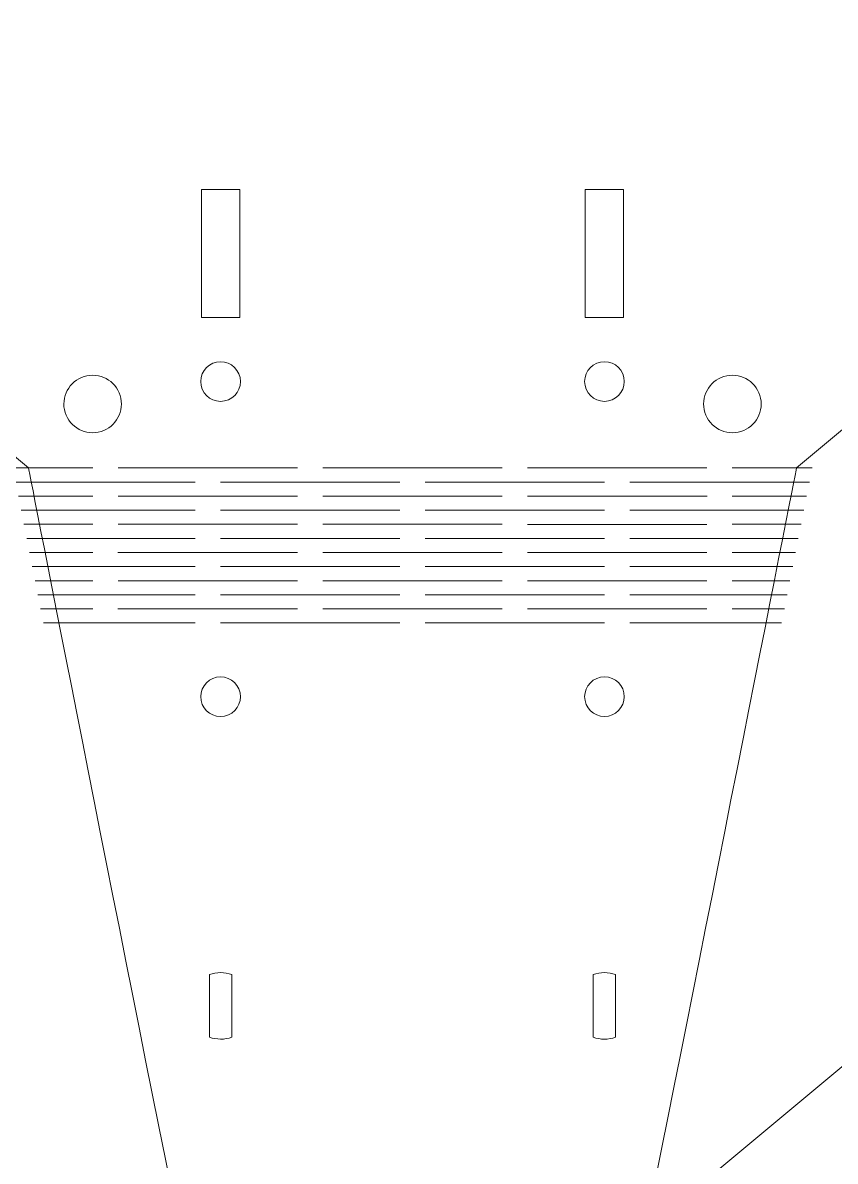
# Model space of a CAD drawing. Header units: inches. Extents: x -5.8 to 5.8, y -5.8 to 5.8.
# Drawn here: x -4.495 to -1.995, y -1.227 to 2.276 of the extents above; entities that cross this region are included whole.
import ezdxf

# ---------------------------------------------------------------- set-up
doc = ezdxf.new("R2010")
doc.units = ezdxf.units.IN
doc.header["$MEASUREMENT"] = 0
doc.layers.add('VIEW_HATCHES', color=7, linetype='Continuous')

msp = doc.modelspace()

# ---------------------------------------------------------------- linework, layer by layer
at = {"layer": 'VIEW_HATCHES', "color": 4, "lineweight": 5}
for points in [[(-4.4772, 0.9065), (-4.4772, 0.9065), (-5.6577, 1.8903), (-5.6577, 1.8903), (-5.6577, 1.8903), (-5.7161, 1.9389), (-5.7499, 2.0109), (-5.75, 2.0869), (-5.75, 2.0869), (-5.7501, 2.1629), (-5.716, 2.2353), (-5.6577, 2.284), (-5.6577, 2.284), (-5.6577, 2.284), (-4.4772, 3.2677), (-4.4772, 3.2677), (-4.4772, 3.2677), (-4.4772, 3.2677), (-4.4772, 3.2677), (-4.4772, 3.2677), (-4.4772, 3.2677), (-4.471, 3.2983), (-4.1656, 4.8512), (-3.9972, 5.6868), (-3.9972, 5.6868), (-3.9898, 5.7236), (-3.9574, 5.75), (-3.92, 5.75), (-3.92, 5.75), (-3.92, 5.75), (-2.6709, 5.75), (-2.6709, 5.75), (-2.6709, 5.75), (-2.6335, 5.75), (-2.6012, 5.7235), (-2.5937, 5.6868), (-2.5937, 5.6868), (-2.3902, 4.6773), (-2.1199, 3.2983), (-2.1138, 3.2677), (-2.1138, 3.2677), (-2.1138, 3.2677), (-2.1138, 3.2677), (-2.1138, 3.2677), (-2.1138, 3.2677), (-2.1138, 3.2677), (-0.9333, 2.284), (-0.9333, 2.284), (-0.9333, 2.284), (-0.8748, 2.2354), (-0.841, 2.1633), (-0.841, 2.0874), (-0.841, 2.0874), (-0.8409, 2.0114), (-0.8749, 1.939), (-0.9333, 1.8903), (-0.9333, 1.8903), (-0.9333, 1.8903), (-2.1138, 0.9065), (-2.1138, 0.9065), (-2.1138, 0.9065), (-2.1138, 0.9065), (-2.1138, 0.9065), (-2.1138, 0.9065), (-2.1138, 0.9065), (-2.1199, 0.8759), (-2.4356, -0.7278), (-2.5938, -1.5126), (-2.5938, -1.5126), (-2.6012, -1.5493), (-2.6335, -1.5757), (-2.671, -1.5757), (-2.671, -1.5757), (-2.671, -1.5757), (-3.92, -1.5757), (-3.92, -1.5757), (-3.92, -1.5757), (-3.9575, -1.5757), (-3.9898, -1.5493), (-3.9972, -1.5126), (-3.9972, -1.5126), (-4.2007, -0.5031), (-4.471, 0.8759), (-4.4772, 0.9065), (-4.4772, 0.9065), (-4.4772, 0.9065), (-4.4772, 0.9065), (-4.4772, 0.9065)], [(-1.1817, -2.6375), (-1.1817, -2.6375), (-2.3622, -1.6538), (-2.3622, -1.6538), (-2.3622, -1.6538), (-2.4206, -1.6052), (-2.4544, -1.5331), (-2.4545, -1.4571), (-2.4545, -1.4571), (-2.4546, -1.3812), (-2.4205, -1.3088), (-2.3622, -1.2601), (-2.3622, -1.2601), (-2.3622, -1.2601), (-1.1817, -0.2763), (-1.1817, -0.2763), (-1.1817, -0.2763), (-1.1817, -0.2763), (-1.1817, -0.2763), (-1.1817, -0.2763), (-1.1817, -0.2763), (-1.1755, -0.2457), (-0.8702, 1.3071), (-0.7017, 2.1428), (-0.7017, 2.1428), (-0.6943, 2.1795), (-0.662, 2.2059), (-0.6245, 2.2059), (-0.6245, 2.2059), (-0.6245, 2.2059), (0.6246, 2.2059), (0.6246, 2.2059), (0.6246, 2.2059), (0.662, 2.206), (0.6943, 2.1795), (0.7017, 2.1428), (0.7017, 2.1428), (0.9053, 1.1333), (1.1755, -0.2457), (1.1817, -0.2763), (1.1817, -0.2763), (1.1817, -0.2763), (1.1817, -0.2763), (1.1817, -0.2763), (1.1817, -0.2763), (1.1817, -0.2763), (2.3622, -1.2601), (2.3622, -1.2601), (2.3622, -1.2601), (2.4206, -1.3087), (2.4545, -1.3807), (2.4545, -1.4567), (2.4545, -1.4567), (2.4546, -1.5327), (2.4205, -1.6051), (2.3622, -1.6538), (2.3622, -1.6538), (2.3622, -1.6538), (1.1817, -2.6375), (1.1817, -2.6375), (1.1817, -2.6375), (1.1817, -2.6375), (1.1817, -2.6375), (1.1817, -2.6375), (1.1817, -2.6375), (1.1755, -2.6681), (0.8599, -4.2719), (0.7017, -5.0566), (0.7017, -5.0566), (0.6943, -5.0933), (0.662, -5.1198), (0.6245, -5.1198), (0.6245, -5.1198), (0.6245, -5.1198), (-0.6245, -5.1198), (-0.6245, -5.1198), (-0.6245, -5.1198), (-0.662, -5.1198), (-0.6943, -5.0933), (-0.7017, -5.0566), (-0.7017, -5.0566), (-0.9052, -4.0471), (-1.1755, -2.6681), (-1.1817, -2.6375), (-1.1817, -2.6375), (-1.1817, -2.6375), (-1.1817, -2.6375), (-1.1817, -2.6375)]]:
    msp.add_open_spline(points, degree=3, knots=[0, 0, 0, 0, 0.045455, 0.045455, 0.045455, 0.045455, 0.090909, 0.090909, 0.090909, 0.090909, 0.136364, 0.136364, 0.136364, 0.136364, 0.181818, 0.181818, 0.181818, 0.181818, 0.227273, 0.227273, 0.227273, 0.227273, 0.272727, 0.272727, 0.272727, 0.272727, 0.318182, 0.318182, 0.318182, 0.318182, 0.363636, 0.363636, 0.363636, 0.363636, 0.409091, 0.409091, 0.409091, 0.409091, 0.454545, 0.454545, 0.454545, 0.454545, 0.5, 0.5, 0.5, 0.5, 0.545455, 0.545455, 0.545455, 0.545455, 0.590909, 0.590909, 0.590909, 0.590909, 0.636364, 0.636364, 0.636364, 0.636364, 0.681818, 0.681818, 0.681818, 0.681818, 0.727273, 0.727273, 0.727273, 0.727273, 0.772727, 0.772727, 0.772727, 0.772727, 0.818182, 0.818182, 0.818182, 0.818182, 0.863636, 0.863636, 0.863636, 0.863636, 0.909091, 0.909091, 0.909091, 0.909091, 0.954545, 0.954545, 0.954545, 0.954545, 1, 1, 1, 1], dxfattribs=at)
at = {"layer": 'VIEW_HATCHES', "lineweight": 5}
for points in [[(-3.827, 1.7625), (-3.827, 1.7625), (-3.9451, 1.7625), (-3.9451, 1.7625), (-3.9451, 1.7625), (-3.9451, 1.7625), (-3.9451, 1.3688), (-3.9451, 1.3688), (-3.9451, 1.3688), (-3.9451, 1.3688), (-3.827, 1.3688), (-3.827, 1.3688), (-3.827, 1.3688), (-3.827, 1.3688), (-3.827, 1.7625), (-3.827, 1.7625)], [(-2.6459, 1.7625), (-2.6459, 1.7625), (-2.764, 1.7625), (-2.764, 1.7625), (-2.764, 1.7625), (-2.764, 1.7625), (-2.764, 1.3688), (-2.764, 1.3688), (-2.764, 1.3688), (-2.764, 1.3688), (-2.6459, 1.3688), (-2.6459, 1.3688), (-2.6459, 1.3688), (-2.6459, 1.3688), (-2.6459, 1.7625), (-2.6459, 1.7625)], [(-3.874, 1.1122), (-3.8409, 1.1188), (-3.8195, 1.151), (-3.8262, 1.184), (-3.8262, 1.184), (-3.8329, 1.2171), (-3.865, 1.2384), (-3.8981, 1.2318), (-3.8981, 1.2318), (-3.9311, 1.2251), (-3.9525, 1.1929), (-3.9458, 1.1599), (-3.9458, 1.1599), (-3.9392, 1.1269), (-3.907, 1.1055), (-3.874, 1.1122)], [(-2.6929, 1.1121), (-2.6598, 1.1188), (-2.6384, 1.151), (-2.6451, 1.184), (-2.6451, 1.184), (-2.6518, 1.2171), (-2.6839, 1.2385), (-2.717, 1.2318), (-2.717, 1.2318), (-2.75, 1.2251), (-2.7714, 1.1929), (-2.7647, 1.1599), (-2.7647, 1.1599), (-2.7581, 1.1269), (-2.7259, 1.1055), (-2.6929, 1.1121)], [(-4.2622, 1.0161), (-4.2143, 1.0258), (-4.1833, 1.0725), (-4.193, 1.1204), (-4.193, 1.1204), (-4.2026, 1.1683), (-4.2493, 1.1993), (-4.2972, 1.1896), (-4.2972, 1.1896), (-4.3451, 1.18), (-4.3761, 1.1333), (-4.3665, 1.0854), (-4.3665, 1.0854), (-4.3568, 1.0375), (-4.3102, 1.0065), (-4.2622, 1.0161)], [(-2.2937, 1.0161), (-2.2458, 1.0258), (-2.2148, 1.0724), (-2.2245, 1.1204), (-2.2245, 1.1204), (-2.2341, 1.1683), (-2.2808, 1.1993), (-2.3287, 1.1896), (-2.3287, 1.1896), (-2.3766, 1.18), (-2.4076, 1.1333), (-2.398, 1.0854), (-2.398, 1.0854), (-2.3883, 1.0375), (-2.3416, 1.0065), (-2.2937, 1.0161)], [(-3.874, 0.1425), (-3.8409, 0.1491), (-3.8195, 0.1813), (-3.8262, 0.2144), (-3.8262, 0.2144), (-3.8329, 0.2474), (-3.8651, 0.2688), (-3.8981, 0.2621), (-3.8981, 0.2621), (-3.9311, 0.2555), (-3.9525, 0.2233), (-3.9459, 0.1902), (-3.9459, 0.1902), (-3.9392, 0.1572), (-3.907, 0.1358), (-3.874, 0.1425)], [(-2.6929, 0.1425), (-2.6598, 0.1491), (-2.6384, 0.1813), (-2.6451, 0.2144), (-2.6451, 0.2144), (-2.6518, 0.2474), (-2.6839, 0.2688), (-2.717, 0.2621), (-2.717, 0.2621), (-2.75, 0.2555), (-2.7714, 0.2233), (-2.7647, 0.1902), (-2.7647, 0.1902), (-2.7581, 0.1572), (-2.7259, 0.1358), (-2.6929, 0.1425)], [(-3.8516, -0.6526), (-3.8739, -0.6446), (-3.8982, -0.6446), (-3.9205, -0.6526), (-3.9205, -0.6526), (-3.9205, -0.6526), (-3.9205, -0.8453), (-3.9205, -0.8453), (-3.9205, -0.8453), (-3.8982, -0.8533), (-3.8739, -0.8533), (-3.8516, -0.8454), (-3.8516, -0.8454), (-3.8516, -0.8454), (-3.8516, -0.6526), (-3.8516, -0.6526)], [(-2.6705, -0.6526), (-2.6928, -0.6446), (-2.7171, -0.6446), (-2.7394, -0.6526), (-2.7394, -0.6526), (-2.7394, -0.6526), (-2.7394, -0.8454), (-2.7394, -0.8454), (-2.7394, -0.8454), (-2.7171, -0.8533), (-2.6928, -0.8533), (-2.6705, -0.8454), (-2.6705, -0.8454), (-2.6705, -0.8454), (-2.6705, -0.6526), (-2.6705, -0.6526)]]:
    msp.add_open_spline(points, degree=3, knots=[0, 0, 0, 0, 0.25, 0.25, 0.25, 0.25, 0.5, 0.5, 0.5, 0.5, 0.75, 0.75, 0.75, 0.75, 1, 1, 1, 1], dxfattribs=at)
at = {"layer": 'VIEW_HATCHES', "color": 1, "lineweight": 5}
for points in [[(-4.2792, 0.906), (-4.2792, 0.906), (-4.5251, 0.906), (-4.5251, 0.906)], [(-3.6493, 0.906), (-3.6493, 0.906), (-4.2015, 0.906), (-4.2015, 0.906)], [(-3.0194, 0.906), (-3.0194, 0.906), (-3.5716, 0.906), (-3.5716, 0.906)], [(-2.3895, 0.906), (-2.3895, 0.906), (-2.9416, 0.906), (-2.9416, 0.906)], [(-2.0658, 0.906), (-2.0658, 0.906), (-2.3117, 0.906), (-2.3117, 0.906)], [(-3.9644, 0.8627), (-3.9644, 0.8627), (-4.5166, 0.8627), (-4.5166, 0.8627)], [(-3.3342, 0.8627), (-3.3342, 0.8627), (-3.8864, 0.8627), (-3.8864, 0.8627)], [(-2.7043, 0.8626), (-2.7043, 0.8626), (-3.2565, 0.8627), (-3.2565, 0.8627)], [(-2.0744, 0.8627), (-2.0744, 0.8627), (-2.6266, 0.8627), (-2.6266, 0.8627)], [(-4.2794, 0.8193), (-4.2794, 0.8193), (-4.508, 0.8193), (-4.508, 0.8193)], [(-3.6494, 0.8193), (-3.6494, 0.8193), (-4.2016, 0.8193), (-4.2016, 0.8193)], [(-3.0193, 0.8193), (-3.0193, 0.8193), (-3.5715, 0.8193), (-3.5715, 0.8193)], [(-2.3894, 0.8193), (-2.3894, 0.8193), (-2.9416, 0.8193), (-2.9416, 0.8193)], [(-2.0829, 0.8193), (-2.0829, 0.8193), (-2.3117, 0.8193), (-2.3117, 0.8193)], [(-3.9645, 0.7759), (-3.9645, 0.7759), (-4.4995, 0.7759), (-4.4995, 0.7759)], [(-3.3343, 0.7759), (-3.3343, 0.7759), (-3.8865, 0.7759), (-3.8865, 0.7759)], [(-2.7044, 0.7759), (-2.7044, 0.7759), (-3.2566, 0.7759), (-3.2566, 0.7759)], [(-2.0915, 0.7759), (-2.0915, 0.7759), (-2.6267, 0.7759), (-2.6267, 0.7759)], [(-4.2793, 0.7326), (-4.2793, 0.7326), (-4.491, 0.7326), (-4.491, 0.7326)], [(-3.6494, 0.7326), (-3.6494, 0.7326), (-4.2016, 0.7326), (-4.2016, 0.7326)], [(-3.0195, 0.7326), (-3.0195, 0.7326), (-3.5717, 0.7326), (-3.5717, 0.7326)], [(-2.3895, 0.7325), (-2.3895, 0.7325), (-2.9417, 0.7325), (-2.9417, 0.7325)], [(-2.1001, 0.7326), (-2.1001, 0.7326), (-2.3118, 0.7326), (-2.3118, 0.7326)], [(-3.9645, 0.6892), (-3.9645, 0.6892), (-4.4824, 0.6892), (-4.4824, 0.6892)], [(-3.3343, 0.6892), (-3.3343, 0.6892), (-3.8865, 0.6892), (-3.8865, 0.6892)], [(-2.7044, 0.6892), (-2.7044, 0.6892), (-3.2566, 0.6892), (-3.2566, 0.6892)], [(-2.1086, 0.6892), (-2.1086, 0.6892), (-2.6267, 0.6892), (-2.6267, 0.6892)], [(-4.2795, 0.6458), (-4.2795, 0.6458), (-4.4739, 0.6458), (-4.4739, 0.6458)], [(-3.6495, 0.6458), (-3.6495, 0.6458), (-4.2017, 0.6458), (-4.2017, 0.6458)], [(-3.0195, 0.6458), (-3.0195, 0.6458), (-3.5716, 0.6458), (-3.5716, 0.6458)], [(-2.3895, 0.6458), (-2.3895, 0.6458), (-2.9417, 0.6458), (-2.9417, 0.6458)], [(-2.1172, 0.6458), (-2.1172, 0.6458), (-2.3118, 0.6458), (-2.3118, 0.6458)], [(-3.9646, 0.6025), (-3.9646, 0.6025), (-4.4654, 0.6025), (-4.4654, 0.6025)], [(-3.3344, 0.6025), (-3.3344, 0.6025), (-3.8866, 0.6025), (-3.8866, 0.6025)], [(-2.7045, 0.6025), (-2.7045, 0.6025), (-3.2567, 0.6025), (-3.2567, 0.6025)], [(-2.1257, 0.6025), (-2.1257, 0.6025), (-2.6268, 0.6025), (-2.6268, 0.6025)], [(-4.2793, 0.5591), (-4.2793, 0.5591), (-4.4568, 0.5591), (-4.4568, 0.5591)], [(-3.6493, 0.5591), (-3.6493, 0.5591), (-4.2015, 0.5591), (-4.2015, 0.5591)], [(-3.0196, 0.5591), (-3.0196, 0.5591), (-3.5718, 0.5591), (-3.5718, 0.5591)], [(-2.3896, 0.5591), (-2.3896, 0.5591), (-2.9418, 0.5591), (-2.9418, 0.5591)], [(-2.1343, 0.5591), (-2.1343, 0.5591), (-2.3119, 0.5591), (-2.3119, 0.5591)], [(-3.9644, 0.5157), (-3.9644, 0.5157), (-4.4483, 0.5157), (-4.4483, 0.5157)], [(-3.3342, 0.5157), (-3.3342, 0.5157), (-3.8864, 0.5157), (-3.8864, 0.5157)], [(-2.7043, 0.5157), (-2.7043, 0.5157), (-3.2565, 0.5157), (-3.2565, 0.5157)], [(-2.1428, 0.5157), (-2.1428, 0.5157), (-2.6266, 0.5157), (-2.6266, 0.5157)], [(-4.2794, 0.4724), (-4.2794, 0.4724), (-4.4397, 0.4724), (-4.4397, 0.4724)], [(-3.6495, 0.4724), (-3.6495, 0.4724), (-4.2017, 0.4724), (-4.2017, 0.4724)], [(-3.0194, 0.4723), (-3.0194, 0.4723), (-3.5716, 0.4724), (-3.5716, 0.4724)], [(-2.3895, 0.4723), (-2.3895, 0.4723), (-2.9416, 0.4723), (-2.9416, 0.4723)], [(-2.1514, 0.4723), (-2.1514, 0.4723), (-2.3118, 0.4724), (-2.3118, 0.4724)], [(-3.9645, 0.429), (-3.9645, 0.429), (-4.4312, 0.429), (-4.4312, 0.429)], [(-3.3344, 0.429), (-3.3344, 0.429), (-3.8865, 0.429), (-3.8865, 0.429)], [(-2.7044, 0.429), (-2.7044, 0.429), (-3.2566, 0.429), (-3.2566, 0.429)], [(-2.16, 0.429), (-2.16, 0.429), (-2.6267, 0.429), (-2.6267, 0.429)]]:
    msp.add_open_spline(points, degree=3, dxfattribs=at)

doc.saveas('drawing.dxf')
